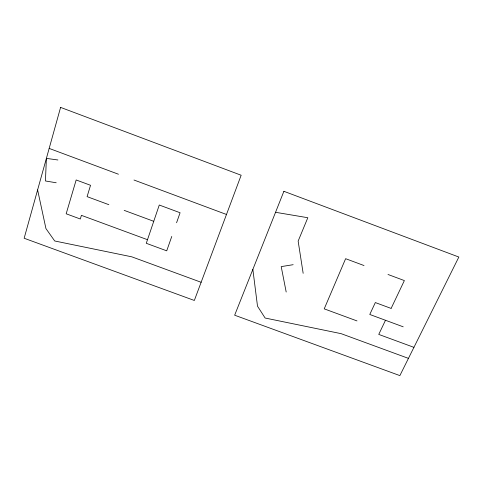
<?xml version="1.0" encoding="UTF-8"?>
<svg xmlns="http://www.w3.org/2000/svg" width="483" height="483" viewBox="0 0 483 483"><rect width="100%" height="100%" fill="white"/><g stroke="black" fill="none" stroke-linecap="round" stroke-linejoin="round"><path stroke-width="0.72" d="M171.767 236.453L166.72 250.828L146.277 243.299L159.275 205.021L180.081 212.749L176.573 222.748M385.482 320.271L378.75 334.411L413.925 347.349M391.23 308.19L404.368 280.575L387.994 274.477M293.157 264.69L281.203 266.616L286.19 292.022M57.906 159.982L46.392 158.388L45.438 180.974L56.203 182.767M275.551 212.297L307.822 217.724L298.144 241.095L303.161 273.318M201.139 282.283L131.781 256.823L54.7 240.975L45.939 228.574L37.614 189.916M408.443 358.374L341.125 333.662L265.119 318.025L257.505 306.18L252.857 269.411M403.208 326.816L369.773 314.469L375.327 302.569L391.121 308.42M147.496 239.707L81.416 215.346L80.311 218.998L66.171 213.788L76.175 179.966L90.532 185.297L87.091 196.635L108.838 204.683M356.997 320.923L324.226 308.854L345.623 258.689L364.019 265.547M124.179 210.365L153.745 221.305M49.169 148.414L118.438 174.224M133.99 180.02L226.485 214.476M60.592 107.395L24.15 238.252L194.335 300.468L241.156 175.238L60.592 107.395M283.895 191.298L234.653 315.206L399.87 375.605L458.85 257.041L283.895 191.298"/></g></svg>
